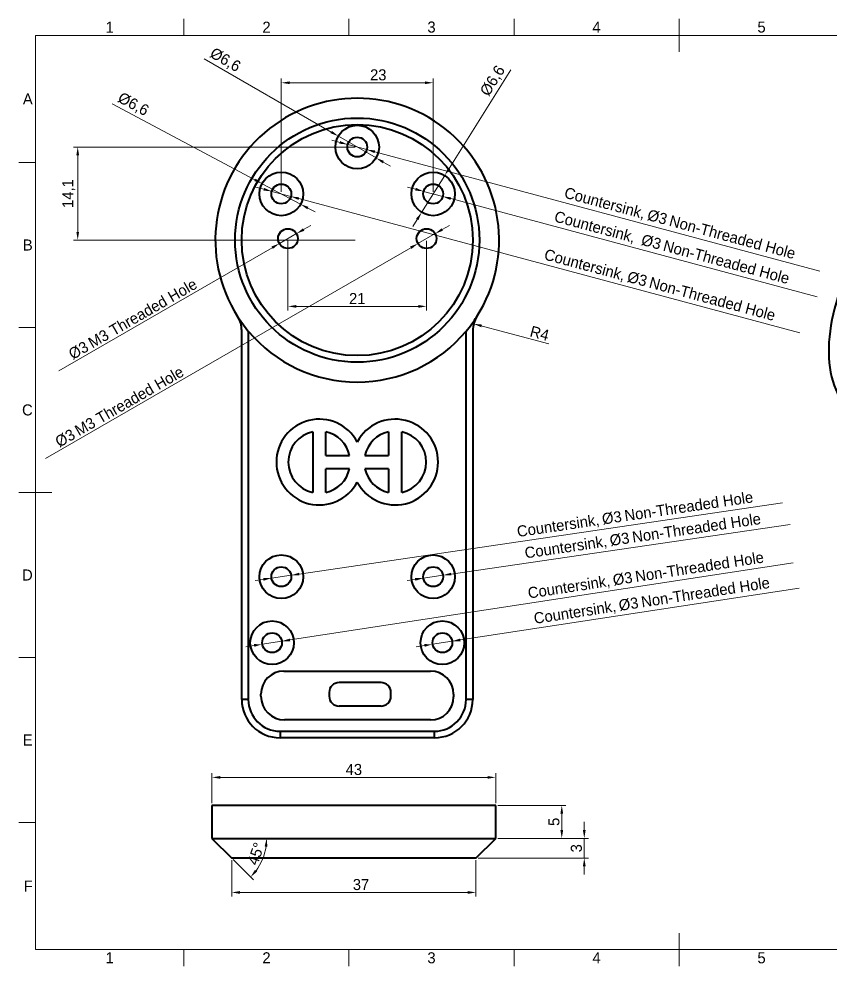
# Model space of a CAD drawing. Header units: millimetres. Extents: x 15 to 415, y 5 to 292.
# Drawn here: x 15 to 261.1, y 5 to 292 of the extents above; entities that cross this region are included whole.
import ezdxf

# ---------------------------------------------------------------- set-up
doc = ezdxf.new("R2010")
doc.units = ezdxf.units.MM
for name, color, linetype in [('Annotations', 7, 'Continuous'), ('Border', 7, 'Continuous'), ('Geometries', 7, 'Continuous')]:
    doc.layers.add(name, color=color, linetype=linetype)
doc.styles.add('Shapr0', font='txt', dxfattribs={"height": 3.3495})
doc.styles.add('Shapr6', font='txt', dxfattribs={"height": 3.3495})
doc.styles.add('Shapr8', font='txt', dxfattribs={"height": 3.3495})
doc.dimstyles.new('ISO-25', dxfattribs={"dimtxt": 2.5, "dimasz": 2.5, "dimexe": 1.25, "dimexo": 0.625, "dimtad": 1, "dimtxsty": 'Standard', "dimcen": 2.5, "dimadec": 0, "dimazin": 0, "dimtfac": 1, "dimtmove": 0, "dimatfit": 3, "dimfxl": 1, "dimarcsym": 0})

# ---------------------------------------------------------------- blocks, each defined once
blk = doc.blocks.new('*D2')
at = {"layer": 'Annotations', "color": 0, "linetype": 'Continuous', "lineweight": 15}
for p, q in [((141.1, 226.94), (135.9, 223.94)), ((143.26, 228.19), (145.43, 229.44)), ((133.74, 222.69), (23.05, 158.78))]:
    blk.add_line(p, q, dxfattribs=at)
at = {"layer": 'Annotations', "color": 0}
for points in [[(143.05, 228.55), (143.47, 227.82), (141.1, 226.94)], [(133.95, 222.32), (133.53, 223.05), (135.9, 223.94)]]:
    blk.add_solid(points, dxfattribs=at)
at = {"layer": 'Defpoints', "color": 0}
for p in [(141.1, 226.94), (135.9, 223.94)]:
    blk.add_point(p, dxfattribs=at)
at = {"layer": 'Annotations', "color": 0, "lineweight": 15, "insert": (45.46, 174.46), "char_height": 3.3495, "attachment_point": 5, "rotation": 30, "style": 'Shapr6'}
blk.add_mtext('\\A1;%%c3\u2009M3 Threaded Hole', dxfattribs=at)
blk = doc.blocks.new('*D3')
at = {"layer": 'Annotations', "color": 0, "linetype": 'Continuous', "lineweight": 15}
for p, q in [((135.19, 240.4), (132.77, 241.05)), ((137.6, 239.75), (143.4, 238.2)), ((145.81, 237.55), (256.87, 207.79))]:
    blk.add_line(p, q, dxfattribs=at)
at = {"layer": 'Annotations', "color": 0}
for points in [[(135.08, 240), (135.3, 240.8), (137.6, 239.75)], [(145.92, 237.95), (145.7, 237.15), (143.4, 238.2)]]:
    blk.add_solid(points, dxfattribs=at)
at = {"layer": 'Defpoints', "color": 0}
for p in [(137.6, 239.75), (143.4, 238.2)]:
    blk.add_point(p, dxfattribs=at)
at = {"layer": 'Annotations', "color": 0, "lineweight": 15, "insert": (212.79, 222.48), "char_height": 3.3495, "attachment_point": 5, "rotation": 345, "style": 'Shapr6'}
blk.add_mtext('\\A1;Countersink, \u2009%%c3\u2009Non-Threaded Hole', dxfattribs=at)
blk = doc.blocks.new('*D4')
at = {"layer": 'Annotations', "color": 0, "linetype": 'Continuous', "lineweight": 15}
for p, q in [((145.32, 246.69), (164.01, 276.6)), ((137, 233.38), (144, 244.57)), ((135.68, 231.26), (134.35, 229.14))]:
    blk.add_line(p, q, dxfattribs=at)
at = {"layer": 'Annotations', "color": 0}
for points in [[(144.97, 246.91), (145.68, 246.47), (144, 244.57)], [(136.03, 231.04), (135.32, 231.48), (137, 233.38)]]:
    blk.add_solid(points, dxfattribs=at)
at = {"layer": 'Defpoints', "color": 0}
for p in [(144, 244.57), (137, 233.38)]:
    blk.add_point(p, dxfattribs=at)
at = {"layer": 'Annotations', "color": 0, "lineweight": 15, "insert": (158.69, 273.17), "char_height": 3.349, "attachment_point": 5, "rotation": 58.0008, "style": 'Shapr6'}
blk.add_mtext('\\A1;%%c6,6', dxfattribs=at)
blk = doc.blocks.new('*D5')
at = {"layer": 'Annotations', "color": 0, "linetype": 'Continuous', "lineweight": 15}
for p, q in [((112.19, 254.6), (109.77, 255.25)), ((114.6, 253.95), (120.4, 252.4)), ((122.81, 251.75), (257.68, 215.61))]:
    blk.add_line(p, q, dxfattribs=at)
at = {"layer": 'Annotations', "color": 0}
for points in [[(112.08, 254.2), (112.3, 255), (114.6, 253.95)], [(122.92, 252.15), (122.7, 251.35), (120.4, 252.4)]]:
    blk.add_solid(points, dxfattribs=at)
at = {"layer": 'Defpoints', "color": 0}
for p in [(114.6, 253.95), (120.4, 252.4)]:
    blk.add_point(p, dxfattribs=at)
at = {"layer": 'Annotations', "color": 0, "lineweight": 15, "insert": (215.22, 229.86), "char_height": 3.3495, "attachment_point": 5, "rotation": 345, "style": 'Shapr6'}
blk.add_mtext('\\A1;Countersink,\u2009%%c3\u2009Non-Threaded Hole', dxfattribs=at)
blk = doc.blocks.new('*D6')
at = {"layer": 'Annotations', "color": 0, "linetype": 'Continuous', "lineweight": 15}
for p, q in [((109.62, 257.73), (71.13, 279.94)), ((123.22, 249.88), (111.78, 256.48)), ((125.38, 248.63), (127.55, 247.38))]:
    blk.add_line(p, q, dxfattribs=at)
at = {"layer": 'Annotations', "color": 0}
for points in [[(109.41, 257.36), (109.83, 258.09), (111.78, 256.48)], [(125.59, 248.99), (125.17, 248.26), (123.22, 249.88)]]:
    blk.add_solid(points, dxfattribs=at)
at = {"layer": 'Defpoints', "color": 0}
for p in [(111.78, 256.48), (123.22, 249.88)]:
    blk.add_point(p, dxfattribs=at)
at = {"layer": 'Annotations', "color": 0, "lineweight": 15, "insert": (77.44, 279.42), "char_height": 3.349, "attachment_point": 5, "rotation": 330, "style": 'Shapr6'}
blk.add_mtext('\\A1;%%c6,6', dxfattribs=at)
blk = doc.blocks.new('*D7')
at = {"layer": 'Annotations', "color": 0, "linetype": 'Continuous', "lineweight": 15}
for p, q in [((86.47, 243.26), (43.25, 266.3)), ((100.32, 235.87), (88.68, 242.08)), ((102.53, 234.69), (104.74, 233.52))]:
    blk.add_line(p, q, dxfattribs=at)
at = {"layer": 'Annotations', "color": 0}
for points in [[(86.27, 242.89), (86.67, 243.62), (88.68, 242.08)], [(102.73, 235.06), (102.33, 234.33), (100.32, 235.87)]]:
    blk.add_solid(points, dxfattribs=at)
at = {"layer": 'Defpoints', "color": 0}
for p in [(88.68, 242.08), (100.32, 235.87)]:
    blk.add_point(p, dxfattribs=at)
at = {"layer": 'Annotations', "color": 0, "lineweight": 15, "insert": (49.57, 265.99), "char_height": 3.349, "attachment_point": 5, "rotation": 331.9328, "style": 'Shapr6'}
blk.add_mtext('\\A1;%%c6,6', dxfattribs=at)
blk = doc.blocks.new('*D8')
at = {"layer": 'Annotations', "color": 0, "linetype": 'Continuous', "lineweight": 15}
for p, q in [((89.19, 240.4), (86.77, 241.05)), ((91.6, 239.75), (97.4, 238.2)), ((99.81, 237.55), (251.59, 196.88))]:
    blk.add_line(p, q, dxfattribs=at)
at = {"layer": 'Annotations', "color": 0}
for points in [[(89.08, 240), (89.3, 240.8), (91.6, 239.75)], [(99.92, 237.95), (99.7, 237.15), (97.4, 238.2)]]:
    blk.add_solid(points, dxfattribs=at)
at = {"layer": 'Defpoints', "color": 0}
for p in [(91.6, 239.75), (97.4, 238.2)]:
    blk.add_point(p, dxfattribs=at)
at = {"layer": 'Annotations', "color": 0, "lineweight": 15, "insert": (209.13, 211.13), "char_height": 3.3495, "attachment_point": 5, "rotation": 345, "style": 'Shapr6'}
blk.add_mtext('\\A1;Countersink,\u2009%%c3\u2009Non-Threaded Hole', dxfattribs=at)
blk = doc.blocks.new('*D9')
at = {"layer": 'Annotations', "color": 0, "linetype": 'Continuous', "lineweight": 15}
for p, q in [((99.1, 226.94), (93.9, 223.94)), ((101.26, 228.19), (103.43, 229.44)), ((91.74, 222.69), (27.11, 185.37))]:
    blk.add_line(p, q, dxfattribs=at)
at = {"layer": 'Annotations', "color": 0}
for points in [[(101.05, 228.55), (101.47, 227.82), (99.1, 226.94)], [(91.95, 222.32), (91.53, 223.05), (93.9, 223.94)]]:
    blk.add_solid(points, dxfattribs=at)
at = {"layer": 'Defpoints', "color": 0}
for p in [(99.1, 226.94), (93.9, 223.94)]:
    blk.add_point(p, dxfattribs=at)
at = {"layer": 'Annotations', "color": 0, "lineweight": 15, "insert": (49.52, 201.05), "char_height": 3.3495, "attachment_point": 5, "rotation": 30, "style": 'Shapr6'}
blk.add_mtext('\\A1;%%c3\u2009M3 Threaded Hole', dxfattribs=at)
blk = doc.blocks.new('*D10')
at = {"layer": 'Annotations', "color": 0, "linetype": 'Continuous', "lineweight": 15}
for p, q in [((145.94, 123.77), (248.67, 138.84)), ((137.53, 122.54), (143.47, 123.41)), ((135.06, 122.18), (132.58, 121.81))]:
    blk.add_line(p, q, dxfattribs=at)
at = {"layer": 'Annotations', "color": 0}
for points in [[(145.88, 124.19), (146, 123.36), (143.47, 123.41)], [(135.12, 121.76), (135, 122.59), (137.53, 122.54)]]:
    blk.add_solid(points, dxfattribs=at)
at = {"layer": 'Defpoints', "color": 0}
for p in [(143.47, 123.41), (137.53, 122.54)]:
    blk.add_point(p, dxfattribs=at)
at = {"layer": 'Annotations', "color": 0, "lineweight": 15, "insert": (204.04, 135.1), "char_height": 3.3495, "attachment_point": 5, "rotation": 8.3438, "style": 'Shapr6'}
blk.add_mtext('\\A1;Countersink,\u2009%%c3\u2009Non-Threaded Hole', dxfattribs=at)
blk = doc.blocks.new('*D11')
at = {"layer": 'Annotations', "color": 0, "linetype": 'Continuous', "lineweight": 15}
for p, q in [((148.74, 103.81), (251.37, 119.51)), ((140.33, 102.52), (146.27, 103.43)), ((137.86, 102.14), (135.39, 101.76))]:
    blk.add_line(p, q, dxfattribs=at)
at = {"layer": 'Annotations', "color": 0}
for points in [[(148.67, 104.22), (148.8, 103.4), (146.27, 103.43)], [(137.93, 101.73), (137.8, 102.55), (140.33, 102.52)]]:
    blk.add_solid(points, dxfattribs=at)
at = {"layer": 'Defpoints', "color": 0}
for p in [(146.27, 103.43), (140.33, 102.52)]:
    blk.add_point(p, dxfattribs=at)
at = {"layer": 'Annotations', "color": 0, "lineweight": 15, "insert": (206.77, 115.49), "char_height": 3.3495, "attachment_point": 5, "rotation": 8.7011, "style": 'Shapr6'}
blk.add_mtext('\\A1;Countersink,\u2009%%c3\u2009Non-Threaded Hole', dxfattribs=at)
blk = doc.blocks.new('*D12')
at = {"layer": 'Annotations', "color": 0, "linetype": 'Continuous', "lineweight": 15}
for p, q in [((99.94, 123.78), (246.32, 145.4)), ((91.53, 122.54), (97.47, 123.41)), ((89.06, 122.17), (86.59, 121.81))]:
    blk.add_line(p, q, dxfattribs=at)
at = {"layer": 'Annotations', "color": 0}
for points in [[(99.88, 124.19), (100, 123.37), (97.47, 123.41)], [(89.12, 121.76), (89, 122.58), (91.53, 122.54)]]:
    blk.add_solid(points, dxfattribs=at)
at = {"layer": 'Defpoints', "color": 0}
for p in [(97.47, 123.41), (91.53, 122.54)]:
    blk.add_point(p, dxfattribs=at)
at = {"layer": 'Annotations', "color": 0, "lineweight": 15, "insert": (201.7, 141.61), "char_height": 3.3495, "attachment_point": 5, "rotation": 8.4003, "style": 'Shapr6'}
blk.add_mtext('\\A1;Countersink,\u2009%%c3\u2009Non-Threaded Hole', dxfattribs=at)
blk = doc.blocks.new('*D13')
at = {"layer": 'Annotations', "color": 0, "linetype": 'Continuous', "lineweight": 15}
for p, q in [((97.14, 103.81), (249.58, 127.22)), ((88.73, 102.52), (94.67, 103.43)), ((86.26, 102.14), (83.79, 101.76))]:
    blk.add_line(p, q, dxfattribs=at)
at = {"layer": 'Annotations', "color": 0}
for points in [[(97.07, 104.22), (97.2, 103.4), (94.67, 103.43)], [(86.33, 101.73), (86.2, 102.55), (88.73, 102.52)]]:
    blk.add_solid(points, dxfattribs=at)
at = {"layer": 'Defpoints', "color": 0}
for p in [(94.67, 103.43), (88.73, 102.52)]:
    blk.add_point(p, dxfattribs=at)
at = {"layer": 'Annotations', "color": 0, "lineweight": 15, "insert": (204.97, 123.18), "char_height": 3.3495, "attachment_point": 5, "rotation": 8.7323, "style": 'Shapr6'}
blk.add_mtext('\\A1;Countersink,\u2009%%c3\u2009Non-Threaded Hole', dxfattribs=at)
blk = doc.blocks.new('*D14')
at = {"layer": 'Annotations', "color": 0, "linetype": 'Continuous', "lineweight": 15}
for p, q in [((96.5, 224.81), (96.5, 203.65)), ((138.5, 224.81), (138.5, 203.65)), ((99, 204.9), (136, 204.9))]:
    blk.add_line(p, q, dxfattribs=at)
at = {"layer": 'Annotations', "color": 0}
for points in [[(99, 205.31), (99, 204.48), (96.5, 204.9)], [(136, 204.48), (136, 205.31), (138.5, 204.9)]]:
    blk.add_solid(points, dxfattribs=at)
at = {"layer": 'Defpoints', "color": 0}
for p in [(96.5, 225.44), (138.5, 225.44), (138.5, 204.9)]:
    blk.add_point(p, dxfattribs=at)
at = {"layer": 'Annotations', "color": 0, "lineweight": 15, "insert": (117.5, 207.27), "char_height": 3.349, "attachment_point": 5, "style": 'Shapr6'}
blk.add_mtext('\\A1;21', dxfattribs=at)
blk = doc.blocks.new('*D15')
at = {"layer": 'Annotations', "color": 0, "linetype": 'Continuous', "lineweight": 15}
for p, q in [((94.5, 239.6), (94.5, 273.91)), ((138, 272.66), (97, 272.66)), ((140.5, 239.6), (140.5, 273.91))]:
    blk.add_line(p, q, dxfattribs=at)
at = {"layer": 'Annotations', "color": 0}
for points in [[(97, 273.08), (97, 272.25), (94.5, 272.66)], [(138, 272.25), (138, 273.08), (140.5, 272.66)]]:
    blk.add_solid(points, dxfattribs=at)
at = {"layer": 'Defpoints', "color": 0}
for p in [(94.5, 272.66), (94.5, 238.98), (140.5, 238.98)]:
    blk.add_point(p, dxfattribs=at)
at = {"layer": 'Annotations', "color": 0, "lineweight": 15, "insert": (123.87, 275.04), "char_height": 3.349, "attachment_point": 5, "style": 'Shapr6'}
blk.add_mtext('\\A1;23', dxfattribs=at)
blk = doc.blocks.new('*D16')
at = {"layer": 'Annotations', "color": 0, "linetype": 'Continuous', "lineweight": 15}
for p, q in [((116.88, 253.18), (31.56, 253.18)), ((32.81, 227.48), (32.81, 250.68)), ((116.88, 224.98), (31.56, 224.98))]:
    blk.add_line(p, q, dxfattribs=at)
at = {"layer": 'Annotations', "color": 0}
for points in [[(33.22, 250.68), (32.39, 250.68), (32.81, 253.18)], [(32.39, 227.48), (33.22, 227.48), (32.81, 224.98)]]:
    blk.add_solid(points, dxfattribs=at)
at = {"layer": 'Defpoints', "color": 0}
for p in [(32.81, 253.18), (117.5, 253.18), (117.5, 224.98)]:
    blk.add_point(p, dxfattribs=at)
at = {"layer": 'Annotations', "color": 0, "lineweight": 15, "insert": (30.11, 239.08), "char_height": 3.349, "attachment_point": 5, "rotation": 90, "style": 'Shapr6'}
blk.add_mtext('\\A1;14,1', dxfattribs=at)
blk = doc.blocks.new('*D23')
at = {"layer": 'Annotations', "color": 0, "linetype": 'Continuous', "lineweight": 15}
for p, q in [((160.1, 53.7), (180.73, 53.7)), ((179.48, 46.2), (179.48, 51.2)), ((160.1, 43.7), (180.73, 43.7))]:
    blk.add_line(p, q, dxfattribs=at)
at = {"layer": 'Annotations', "color": 0}
for points in [[(179.89, 51.2), (179.06, 51.2), (179.48, 53.7)], [(179.06, 46.2), (179.89, 46.2), (179.48, 43.7)]]:
    blk.add_solid(points, dxfattribs=at)
at = {"layer": 'Defpoints', "color": 0}
for p in [(159.48, 53.7), (179.48, 53.7), (159.48, 43.7)]:
    blk.add_point(p, dxfattribs=at)
at = {"layer": 'Annotations', "color": 0, "lineweight": 15, "insert": (177.1, 48.7), "char_height": 3.349, "attachment_point": 5, "rotation": 90, "style": 'Shapr8'}
blk.add_mtext('\\A1;5', dxfattribs=at)
blk = doc.blocks.new('*D24')
at = {"layer": 'Annotations', "color": 0, "linetype": 'Continuous', "lineweight": 15}
for p, q in [((186.29, 46.2), (186.29, 48.7)), ((160.1, 43.7), (187.54, 43.7)), ((186.29, 43.7), (186.29, 37.7)), ((154.1, 37.7), (187.54, 37.7)), ((186.29, 35.2), (186.29, 32.7))]:
    blk.add_line(p, q, dxfattribs=at)
at = {"layer": 'Annotations', "color": 0}
for points in [[(185.87, 46.2), (186.71, 46.2), (186.29, 43.7)], [(186.71, 35.2), (185.87, 35.2), (186.29, 37.7)]]:
    blk.add_solid(points, dxfattribs=at)
at = {"layer": 'Defpoints', "color": 0}
for p in [(159.48, 43.7), (153.48, 37.7), (186.29, 37.7)]:
    blk.add_point(p, dxfattribs=at)
at = {"layer": 'Annotations', "color": 0, "lineweight": 15, "insert": (183.91, 40.7), "char_height": 3.349, "attachment_point": 5, "rotation": 90, "style": 'Shapr8'}
blk.add_mtext('\\A1;3', dxfattribs=at)
blk = doc.blocks.new('*D25')
at = {"layer": 'Annotations', "color": 0, "linetype": 'Continuous', "lineweight": 15}
for p, q in [((79.48, 37.08), (79.48, 26.06)), ((153.48, 37.08), (153.48, 26.06)), ((150.98, 27.31), (81.98, 27.31))]:
    blk.add_line(p, q, dxfattribs=at)
at = {"layer": 'Annotations', "color": 0}
for points in [[(81.98, 27.72), (81.98, 26.89), (79.48, 27.31)], [(150.98, 26.89), (150.98, 27.72), (153.48, 27.31)]]:
    blk.add_solid(points, dxfattribs=at)
at = {"layer": 'Defpoints', "color": 0}
for p in [(79.48, 37.7), (153.48, 37.7), (79.48, 27.31)]:
    blk.add_point(p, dxfattribs=at)
at = {"layer": 'Annotations', "color": 0, "lineweight": 15, "insert": (118.64, 29.68), "char_height": 3.349, "attachment_point": 5, "style": 'Shapr8'}
blk.add_mtext('\\A1;37', dxfattribs=at)
blk = doc.blocks.new('*D26')
at = {"layer": 'Annotations', "color": 0, "linetype": 'Continuous', "lineweight": 15}
for p, q in [((73.48, 54.33), (73.48, 63.42)), ((159.48, 54.33), (159.48, 63.42)), ((156.98, 62.17), (75.98, 62.17))]:
    blk.add_line(p, q, dxfattribs=at)
at = {"layer": 'Annotations', "color": 0}
for points in [[(75.98, 62.59), (75.98, 61.76), (73.48, 62.17)], [(156.98, 61.76), (156.98, 62.59), (159.48, 62.17)]]:
    blk.add_solid(points, dxfattribs=at)
at = {"layer": 'Defpoints', "color": 0}
for p in [(73.48, 62.17), (73.48, 53.7), (159.48, 53.7)]:
    blk.add_point(p, dxfattribs=at)
at = {"layer": 'Annotations', "color": 0, "lineweight": 15, "insert": (116.48, 64.55), "char_height": 3.349, "attachment_point": 5, "style": 'Shapr8'}
blk.add_mtext('\\A1;43', dxfattribs=at)
blk = doc.blocks.new('*D27')
at = {"layer": 'Annotations', "color": 0, "linetype": 'Continuous', "lineweight": 15}
blk.add_line((79.92, 37.26), (86.08, 31.09), dxfattribs=at)
blk.add_arc((73.48, 43.7), 16.58, 323.6469, 351.3531, dxfattribs=at)
at = {"layer": 'Annotations', "color": 0}
for points in [[(90.28, 41.18), (89.45, 41.24), (90.06, 43.7)], [(86.51, 34.15), (87.15, 33.6), (85.2, 31.98)]]:
    blk.add_solid(points, dxfattribs=at)
at = {"layer": 'Defpoints', "color": 0}
for p in [(73.48, 43.7), (73.48, 43.7), (159.48, 43.7), (79.48, 37.7), (87.83, 35.41)]:
    blk.add_point(p, dxfattribs=at)
at = {"layer": 'Annotations', "color": 0, "lineweight": 15, "insert": (86.81, 39.03), "char_height": 3.349, "attachment_point": 5, "rotation": 70.6817, "style": 'Shapr8'}
blk.add_mtext('\\A1;45%%d', dxfattribs=at)
blk = doc.blocks.new('*D28')
at = {"layer": 'Annotations', "color": 0, "linetype": 'Continuous', "lineweight": 15}
blk.add_line((152.77, 199.62), (175.52, 193.53), dxfattribs=at)
at = {"layer": 'Annotations', "color": 0}
blk.add_solid([(155.3, 199.38), (155.08, 198.57), (152.77, 199.62)], dxfattribs=at)
at = {"layer": 'Defpoints', "color": 0}
for p in [(152.77, 199.62), (160.5, 197.55)]:
    blk.add_point(p, dxfattribs=at)
at = {"layer": 'Annotations', "color": 0, "lineweight": 15, "insert": (172.76, 196.73), "char_height": 3.349, "attachment_point": 5, "rotation": 345, "style": 'Shapr6'}
blk.add_mtext('\\A1;R4', dxfattribs=at)

msp = doc.modelspace()

# ---------------------------------------------------------------- linework, layer by layer
at = {"layer": 'Border', "linetype": 'Continuous', "lineweight": 15}
for p, q in [((65, 287), (65, 292)), ((115, 287), (115, 292)), ((165, 287), (165, 292)), ((215, 282), (215, 292)), ((410, 287), (20, 287)), ((20, 287), (20, 10)), ((20, 248.5), (15, 248.5)), ((20, 198.5), (15, 198.5)), ((25, 148.5), (15, 148.5)), ((20, 98.5), (15, 98.5)), ((20, 48.5), (15, 48.5)), ((215, 15), (215, 5)), ((20, 10), (410, 10)), ((65, 10), (65, 5)), ((115, 10), (115, 5)), ((165, 10), (165, 5))]:
    msp.add_line(p, q, dxfattribs=at)
at = {"layer": 'Geometries', "linetype": 'Continuous', "lineweight": 40}
for p, q in [((82.5, 85.775), (82.5, 197.553)), ((84.5, 197.407), (84.5, 85.775)), ((150.5, 85.775), (150.5, 197.407)), ((152.5, 197.553), (152.5, 85.775)), ((104, 166.907), (104, 148.538)), ((108, 159.722), (108, 166.907)), ((127, 166.907), (127, 159.722)), ((131, 148.538), (131, 166.907)), ((108, 159.722), (115.185, 159.722)), ((119.815, 159.722), (127, 159.722)), ((115.185, 155.722), (108, 155.722)), ((108, 148.538), (108, 155.722)), ((127, 155.722), (119.815, 155.722)), ((127, 155.722), (127, 148.538)), ((95.3, 94.375), (139.7, 94.375)), ((124.7, 90.895), (112, 90.895)), ((88.3, 86.775), (88.3, 87.375)), ((109, 87.895), (109, 86.775)), ((127.7, 86.775), (127.7, 87.895)), ((146.7, 87.375), (146.7, 86.575)), ((84.5, 85.775), (82.5, 85.775)), ((124.7, 83.775), (112, 83.775)), ((152.5, 85.775), (150.5, 85.775)), ((139.7, 79.575), (95.5, 79.575)), ((94.1, 76.175), (94.1, 74.175)), ((94.1, 76.175), (140.9, 76.175)), ((140.9, 74.175), (140.9, 76.175)), ((140.9, 74.175), (94.1, 74.175)), ((73.475, 53.702), (73.475, 43.702)), ((159.475, 53.702), (73.475, 53.702)), ((159.475, 43.702), (159.475, 53.702)), ((73.475, 43.702), (159.475, 43.702)), ((73.475, 43.702), (79.475, 37.702)), ((153.475, 37.702), (159.475, 43.702)), ((153.475, 37.702), (79.475, 37.702))]:
    msp.add_line(p, q, dxfattribs=at)
for centre, radius in [((117.5, 224.975), 37), ((117.5, 224.975), 35), ((117.5, 253.175), 6.6), ((117.5, 253.175), 3), ((94.5, 238.975), 6.6), ((140.5, 238.975), 6.6), ((94.5, 238.975), 3), ((140.5, 238.975), 3), ((96.5, 225.435), 3), ((138.5, 225.435), 3), ((94.5, 122.975), 6.6), ((140.5, 122.975), 6.6), ((94.5, 122.975), 3), ((140.5, 122.975), 3), ((91.7, 102.975), 6.6), ((143.3, 102.975), 6.6), ((91.7, 102.975), 3), ((143.3, 102.975), 3)]:
    msp.add_circle(centre, radius, dxfattribs=at)
for centre, radius, start, end in [((117.5, 224.975), 43, 327.4729, 212.5271), ((117.5, 224.975), 43, 212.5271, 219.87528), ((74.5, 197.553), 8, 0, 32.5271), ((117.5, 224.975), 43, 320.12472, 327.4729), ((160.5, 197.553), 8, 147.4729, 180), ((117.5, 224.975), 43, 219.87528, 320.12472), ((106, 157.722), 13, 27.79577, 332.20423), ((129, 157.722), 13, 207.79577, 152.20423), ((106, 157.722), 9.4, 102.28449, 257.71551), ((106, 157.722), 9.4, 12.28449, 77.71551), ((129, 157.722), 9.4, 102.28449, 167.71551), ((129, 157.722), 9.4, 282.28449, 77.71551), ((106, 157.722), 9.4, 282.28449, 347.71551), ((129, 157.722), 9.4, 192.28449, 257.71551), ((95.3, 87.375), 7, 90, 180), ((139.7, 87.375), 7, 0, 90), ((112, 87.895), 3, 90, 180), ((124.7, 87.895), 3, 0, 90), ((95.5, 86.775), 7.2, 180, 270), ((112, 86.775), 3, 180, 270), ((124.7, 86.775), 3, 270, 0), ((139.7, 86.575), 7, 270, 0), ((94.1, 85.775), 11.6, 180, 270), ((94.1, 85.775), 9.6, 180, 270), ((140.9, 85.775), 11.6, 270, 0), ((140.9, 85.775), 9.6, 270, 0)]:
    msp.add_arc(centre, radius, start, end, dxfattribs=at)
msp.add_ellipse((290.744, 209.002), major_axis=(21.5, 37.239), ratio=0.5773503, start_param=0, end_param=2.9238994, dxfattribs=at)

# ---------------------------------------------------------------- texts
at = {"layer": 'Border', "linetype": 'Continuous', "lineweight": 15, "char_height": 3.349, "width": 3.3495, "style": 'Shapr0'}
for s, insert, attachment_point in [('1', (42.5, 287.825), 8), ('2', (90, 287.825), 8), ('3', (140, 287.825), 8), ('4', (190, 287.825), 8), ('5', (240, 287.825), 8), ('A', (19.175, 267.75), 6), ('B', (19.175, 223.5), 6), ('C', (19.175, 173.5), 6), ('D', (19.175, 123.5), 6), ('E', (19.175, 73.5), 6), ('F', (19.175, 29.25), 6), ('1', (42.5, 9.175), 2), ('2', (90, 9.175), 2), ('3', (140, 9.175), 2), ('4', (190, 9.175), 2), ('5', (240, 9.175), 2)]:
    msp.add_mtext(s, dxfattribs=dict(at, insert=insert, attachment_point=attachment_point))

# ---------------------------------------------------------------- dimensions: what is measured, and where the dimension line sits
at = {"layer": 'Annotations', "linetype": 'Continuous', "lineweight": 15}
for p1, p2, picture, middle in [((123.216, 249.875), (111.784, 256.475), '*D6', (76.091, 277.082)), ((137.003, 233.378), (143.997, 244.572), '*D4', (160.976, 271.745)), ((100.324, 235.87), (88.676, 242.08), '*D7', (48.3, 263.609))]:
    dim = msp.add_diameter_dim_2p(p1=p1, p2=p2, dimstyle='ISO-25', override={"dimscale": 1, "dimgap": 0.7, "dimdec": 2, "dimlfac": 0.5, "dimrnd": 0.01, "dimzin": 8, "dimdsep": 44, "dimtxsty": 'Shapr6', "dimcen": 2.5, "dimadec": 2, "dimtol": 0, "dimlim": 0, "dimtp": 0, "dimtm": 0, "dimtfac": 0.6, "dimtdec": 8, "dimtofl": 1, "dimfrac": 2, "dimtolj": 1, "dimlwd": 15, "dimlwe": 15}, dxfattribs=at)
    dim.commit()
    dim.dimension.update_dxf_attribs({"geometry": picture, "text_midpoint": middle, "dimtype": 163})
for base, p1, p2, override, picture, middle in [((94.5, 272.663), (140.5, 238.975), (94.5, 238.975), {"dimscale": 1, "dimgap": 0.7, "dimdec": 2, "dimlfac": 0.5, "dimrnd": 0.01, "dimzin": 8, "dimdsep": 44, "dimtxsty": 'Shapr6', "dimse1": 0, "dimse2": 0, "dimadec": 2, "dimtol": 0, "dimlim": 0, "dimtp": 0, "dimtm": 0, "dimtfac": 0.6, "dimtdec": 8, "dimfrac": 2, "dimtolj": 1, "dimlwd": 15, "dimlwe": 15}, '*D15', (123.874, 272.663)), ((138.5, 204.898), (96.5, 225.435), (138.5, 225.435), {"dimscale": 1, "dimgap": 0.7, "dimdec": 2, "dimlfac": 0.5, "dimrnd": 0.01, "dimzin": 8, "dimdsep": 44, "dimtxsty": 'Shapr6', "dimse1": 0, "dimse2": 0, "dimadec": 2, "dimtol": 0, "dimlim": 0, "dimtp": 0, "dimtm": 0, "dimtfac": 0.6, "dimtdec": 8, "dimfrac": 2, "dimtolj": 1, "dimlwd": 15, "dimlwe": 15}, '*D14', (117.5, 204.898)), ((73.475, 62.174), (159.475, 53.702), (73.475, 53.702), {"dimscale": 1, "dimgap": 0.7, "dimdec": 2, "dimlfac": 0.5, "dimrnd": 0.01, "dimzin": 8, "dimdsep": 44, "dimtxsty": 'Shapr8', "dimse1": 0, "dimse2": 0, "dimadec": 2, "dimtol": 0, "dimlim": 0, "dimtp": 0, "dimtm": 0, "dimtfac": 0.6, "dimtdec": 8, "dimfrac": 2, "dimtolj": 1, "dimlwd": 15, "dimlwe": 15}, '*D26', (116.475, 62.174)), ((79.475, 27.308), (153.475, 37.702), (79.475, 37.702), {"dimscale": 1, "dimgap": 0.7, "dimdec": 2, "dimlfac": 0.5, "dimrnd": 0.01, "dimzin": 8, "dimdsep": 44, "dimtxsty": 'Shapr8', "dimse1": 0, "dimse2": 0, "dimadec": 2, "dimtol": 0, "dimlim": 0, "dimtp": 0, "dimtm": 0, "dimtfac": 0.6, "dimtdec": 8, "dimfrac": 2, "dimtolj": 1, "dimlwd": 15, "dimlwe": 15}, '*D25', (118.643, 27.308))]:
    dim = msp.add_linear_dim(base=base, p1=p1, p2=p2, dimstyle='ISO-25', override=override, dxfattribs=at)
    dim.commit()
    dim.dimension.update_dxf_attribs({"geometry": picture, "text_midpoint": middle, "dimtype": 160})
for base, p1, p2, override, picture, middle in [((32.808, 253.175), (117.5, 224.975), (117.5, 253.175), {"dimscale": 1, "dimgap": 0.7, "dimdec": 2, "dimlfac": 0.5, "dimrnd": 0.01, "dimzin": 8, "dimdsep": 44, "dimtxsty": 'Shapr6', "dimse1": 0, "dimse2": 0, "dimadec": 2, "dimtol": 0, "dimlim": 0, "dimtp": 0, "dimtm": 0, "dimtfac": 0.6, "dimtdec": 8, "dimfrac": 2, "dimtolj": 1, "dimlwd": 15, "dimlwe": 15}, '*D16', (32.808, 239.075)), ((179.475, 53.702), (159.475, 43.702), (159.475, 53.702), {"dimscale": 1, "dimgap": 0.7, "dimdec": 2, "dimlfac": 0.5, "dimrnd": 0.01, "dimzin": 8, "dimdsep": 44, "dimtxsty": 'Shapr8', "dimse1": 0, "dimse2": 0, "dimadec": 2, "dimtol": 0, "dimlim": 0, "dimtp": 0, "dimtm": 0, "dimtfac": 0.6, "dimtdec": 8, "dimfrac": 2, "dimtolj": 1, "dimlwd": 15, "dimlwe": 15}, '*D23', (179.475, 48.702)), ((186.289, 37.702), (159.475, 43.702), (153.475, 37.702), {"dimscale": 1, "dimgap": 0.7, "dimdec": 2, "dimlfac": 0.5, "dimrnd": 0.01, "dimzin": 8, "dimdsep": 44, "dimtxsty": 'Shapr8', "dimse1": 0, "dimse2": 0, "dimadec": 2, "dimtol": 0, "dimlim": 0, "dimtp": 0, "dimtm": 0, "dimtfac": 0.6, "dimtdec": 8, "dimfrac": 2, "dimtolj": 1, "dimlwd": 15, "dimlwe": 15}, '*D24', (186.289, 40.702))]:
    dim = msp.add_linear_dim(base=base, p1=p1, p2=p2, angle=90, dimstyle='ISO-25', override=override, dxfattribs=at)
    dim.commit()
    dim.dimension.update_dxf_attribs({"geometry": picture, "text_midpoint": middle, "dimtype": 160})
for p1, p2, text, picture, middle in [((114.602, 253.952), (120.398, 252.399), 'Countersink,\u2009<>\u2009Non-Threaded Hole', '*D5', (214.505, 227.183)), ((91.602, 239.752), (97.398, 238.199), 'Countersink,\u2009<>\u2009Non-Threaded Hole', '*D8', (208.412, 208.453)), ((137.602, 239.752), (143.398, 238.199), 'Countersink, \u2009<>\u2009Non-Threaded Hole', '*D3', (212.073, 219.797)), ((141.098, 226.935), (135.902, 223.935), '<>\u2009M3 Threaded Hole', '*D2', (46.65, 172.405)), ((99.098, 226.935), (93.902, 223.935), '<>\u2009M3 Threaded Hole', '*D9', (50.705, 198.996)), ((91.532, 122.537), (97.468, 123.413), 'Countersink,\u2009<>\u2009Non-Threaded Hole', '*D12', (202.101, 138.865)), ((137.532, 122.54), (143.468, 123.41), 'Countersink,\u2009<>\u2009Non-Threaded Hole', '*D10', (204.445, 132.354)), ((88.735, 102.52), (94.665, 103.431), 'Countersink,\u2009<>\u2009Non-Threaded Hole', '*D13', (205.394, 120.438)), ((140.335, 102.521), (146.265, 103.429), 'Countersink,\u2009<>\u2009Non-Threaded Hole', '*D11', (207.186, 112.752))]:
    dim = msp.add_diameter_dim_2p(p1=p1, p2=p2, text=text, dimstyle='ISO-25', override={"dimscale": 1, "dimgap": 0.7, "dimdec": 2, "dimlfac": 0.5, "dimrnd": 0.01, "dimzin": 8, "dimdsep": 44, "dimtxsty": 'Shapr6', "dimcen": 2.5, "dimadec": 2, "dimtol": 0, "dimlim": 0, "dimtp": 0, "dimtm": 0, "dimtfac": 0.6, "dimtdec": 8, "dimtofl": 1, "dimfrac": 2, "dimtolj": 1, "dimlwd": 15, "dimlwe": 15}, dxfattribs=at)
    dim.commit()
    dim.dimension.update_dxf_attribs({"geometry": picture, "text_midpoint": middle, "dimtype": 163})
dim = msp.add_radius_dim(center=(160.5, 197.553), mpoint=(152.773, 199.623), dimstyle='ISO-25', override={"dimscale": 1, "dimgap": 0.7, "dimdec": 2, "dimlfac": 0.5, "dimrnd": 0.01, "dimzin": 8, "dimdsep": 44, "dimtxsty": 'Shapr6', "dimcen": 0, "dimadec": 2, "dimtol": 0, "dimlim": 0, "dimtp": 0, "dimtm": 0, "dimtfac": 0.6, "dimtdec": 8, "dimtofl": 0, "dimfrac": 2, "dimtolj": 1, "dimlwd": 15, "dimlwe": 15}, dxfattribs=at)
dim.commit()
dim.dimension.update_dxf_attribs({"geometry": '*D28', "text_midpoint": (172.146, 194.432), "dimtype": 164})
dim = msp.add_angular_dim_2l(base=(87.835, 35.412), line1=((73.475, 43.702), (159.475, 43.702)), line2=((73.475, 43.702), (79.475, 37.702)), dimstyle='ISO-25', override={"dimscale": 1, "dimgap": 0.7, "dimlfac": 0.5, "dimrnd": 0.01, "dimdsep": 44, "dimtxsty": 'Shapr8', "dimaunit": 0, "dimadec": 2, "dimazin": 2, "dimtol": 0, "dimlim": 0, "dimtp": 0, "dimtm": 0, "dimtfac": 0.6, "dimtdec": 8, "dimfrac": 2, "dimtolj": 1, "dimlwd": 15, "dimlwe": 15}, dxfattribs=at)
dim.commit()
dim.dimension.update_dxf_attribs({"geometry": '*D27', "text_midpoint": (89.123, 38.217), "dimtype": 162})

doc.saveas('drawing.dxf')
